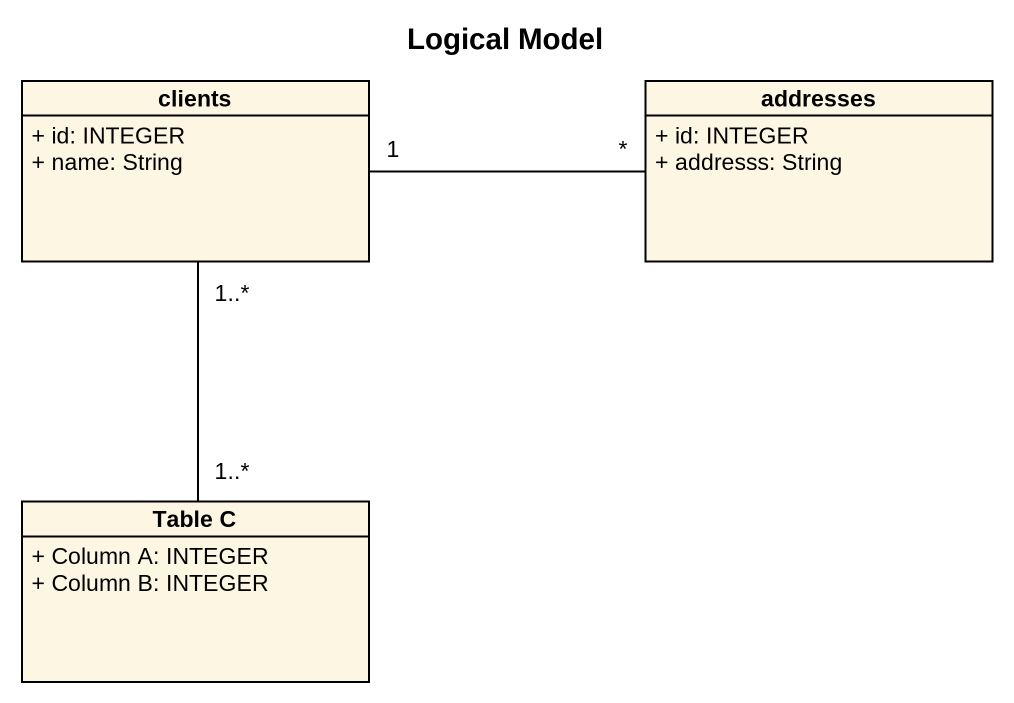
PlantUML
@startuml
title Logical Model
hide circle
hide empty members
skinparam classAttributeIconSize 0
class clients {
  + id: INTEGER
  + name: String
}
class addresses {
  + id: INTEGER
  + addresss: String
}
class "Table C" as Table_C {
  + Column A: INTEGER
  + Column B: INTEGER
}
clients "1" -right- "*" addresses
clients "1..*" -- "1..*" Table_C
@enduml
